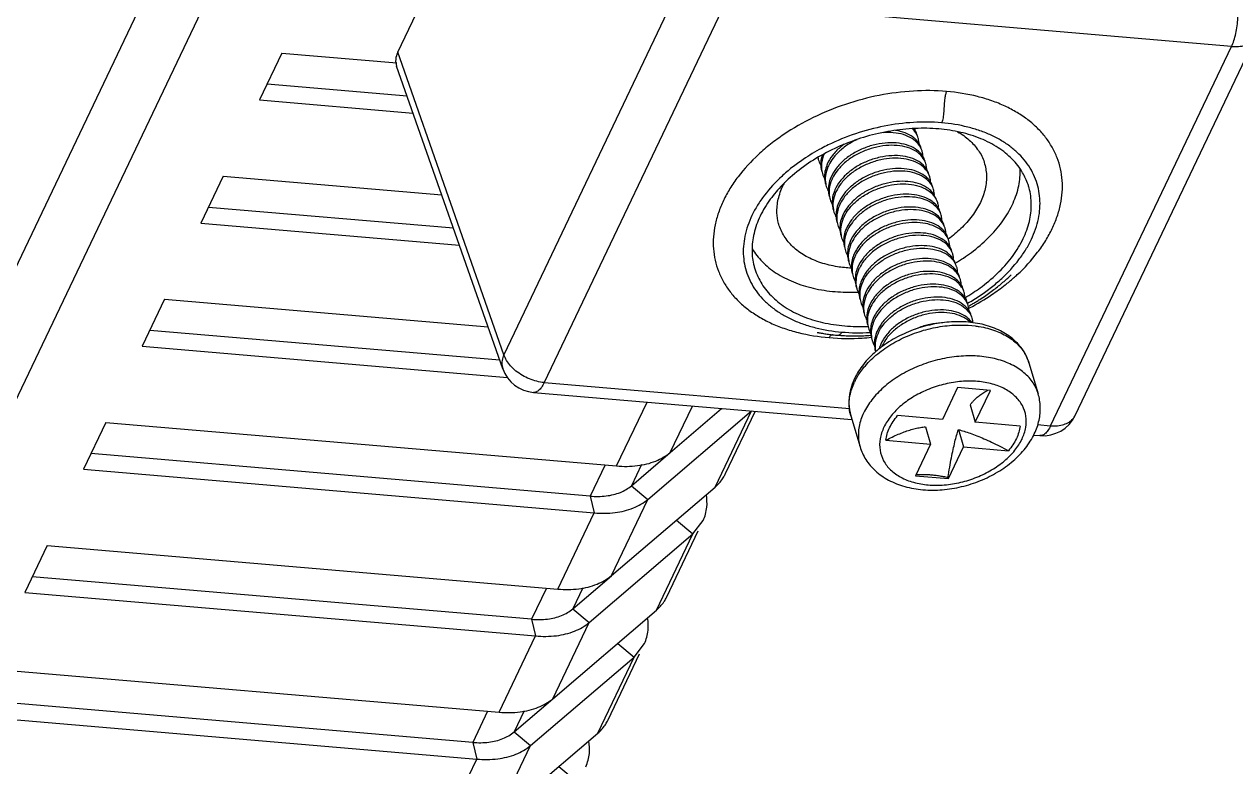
# Model space of a CAD drawing. Header units: millimetres. Extents: x 14276 to 15242, y -9916 to -8542.
# Drawn here: x 15149.96 to 15183.85, y -9370.56 to -9349.77 of the extents above; entities that cross this region are included whole.
import ezdxf

# ---------------------------------------------------------------- set-up
doc = ezdxf.new("R2010")
doc.units = ezdxf.units.MM

# ---------------------------------------------------------------- blocks, each defined once
blk = doc.blocks.new('u9')
at = {"color": 7, "linetype": 'Continuous'}
for p, q in [((-403.285, 96.724), (-348.775, 211.111)), ((-397.612, 112.344), (-357.757, 195.977)), ((-402.39, 139.442), (-403.407, 137.308)), ((-403.89, 139.063), (-406.79, 136.584)), ((-403.89, 139.063), (-404.906, 136.929)), ((-405.707, 137.517), (-406.164, 137.898)), ((-389.118, 136.088), (-403.407, 137.308)), ((-403.296, 136.839), (-403.407, 137.308)), ((-404.906, 136.929), (-407.807, 134.45)), ((-404.449, 136.548), (-404.906, 136.929)), ((-403.712, 135.967), (-403.296, 136.839)), ((-403.296, 136.839), (-389.328, 135.648)), ((-406.79, 136.584), (-407.807, 134.45)), ((-404.449, 136.548), (-405.536, 135.62)), ((-404.731, 135.957), (-404.449, 136.548)), ((-407.08, 136.209), (-407.961, 134.361)), ((-404.033, 135.994), (-405.05, 133.86)), ((-389.744, 134.775), (-404.033, 135.994)), ((-405.532, 135.616), (-408.433, 133.137)), ((-405.532, 135.616), (-406.549, 133.482)), ((-407.807, 134.45), (-408.097, 134.075)), ((-407.349, 134.069), (-407.807, 134.45)), ((-390.761, 132.641), (-405.05, 133.86)), ((-404.939, 133.392), (-405.05, 133.86)), ((-406.549, 133.482), (-409.449, 131.003)), ((-406.092, 133.101), (-406.549, 133.482)), ((-405.355, 132.52), (-404.939, 133.392)), ((-404.939, 133.392), (-390.971, 132.2)), ((-408.433, 133.137), (-409.449, 131.003)), ((-406.092, 133.101), (-407.178, 132.172)), ((-406.374, 132.509), (-406.092, 133.101)), ((-408.723, 132.762), (-409.604, 130.914)), ((-405.676, 132.547), (-406.693, 130.413)), ((-391.387, 131.328), (-405.676, 132.547)), ((-391.387, 131.328), (-390.761, 132.641)), ((-407.175, 132.168), (-410.075, 129.69)), ((-407.175, 132.168), (-408.192, 130.035)), ((-409.449, 131.003), (-409.74, 130.628)), ((-408.992, 130.622), (-409.449, 131.003)), ((-392.404, 129.194), (-406.693, 130.413)), ((-406.582, 129.945), (-406.693, 130.413)), ((-408.192, 130.035), (-411.092, 127.556)), ((-407.735, 129.654), (-408.192, 130.035)), ((-406.997, 129.072), (-406.582, 129.945)), ((-406.582, 129.945), (-392.614, 128.753)), ((-410.075, 129.69), (-411.092, 127.556)), ((-407.735, 129.654), (-408.821, 128.725)), ((-408.017, 129.062), (-407.735, 129.654)), ((-416.601, 129.454), (-417.025, 128.565)), ((-415.681, 129.376), (-416.601, 129.454)), ((-416.59, 129.42), (-416.601, 129.454)), ((-416.105, 128.486), (-415.681, 129.376)), ((-410.366, 129.315), (-411.197, 127.571)), ((-393.03, 127.881), (-392.404, 129.194)), ((-407.319, 129.1), (-408.17, 127.313)), ((-393.03, 127.881), (-407.319, 129.1)), ((-417.025, 128.565), (-418.278, 128.672)), ((-416.88, 128.081), (-417.025, 128.565)), ((-414.852, 128.379), (-416.105, 128.486)), ((-415.961, 128.002), (-416.105, 128.486)), ((-413.873, 127.698), (-414.13, 128.562)), ((-408.818, 128.721), (-410.258, 127.491)), ((-408.818, 128.721), (-409.438, 127.421)), ((-418.983, 128.235), (-419.161, 128.25)), ((-419.461, 127.974), (-424.521, 117.355)), ((-419.094, 127.943), (-419.461, 127.974)), ((-418.606, 127.982), (-417.353, 127.875)), ((-417.353, 127.875), (-417.777, 126.986)), ((-417.209, 127.391), (-417.353, 127.875)), ((-416.857, 126.907), (-416.433, 127.797)), ((-416.433, 127.797), (-415.18, 127.69)), ((-404.994, 127.041), (-413.903, 127.802)), ((-420.149, 127.684), (-425.209, 117.065)), ((-405.293, 126.765), (-413.84, 127.494)), ((-418.856, 126.215), (-419.114, 127.079)), ((-417.777, 126.986), (-416.857, 126.907)), ((-410.354, 116.146), (-405.293, 126.765)), ((-394.047, 125.747), (-404.265, 126.619)), ((-404.135, 126.376), (-401.162, 117.902)), ((-404.053, 126.142), (-394.257, 125.306)), ((-409.225, 115.367), (-404.165, 125.985)), ((-404.165, 125.985), (-401.195, 117.518)), ((-394.673, 124.433), (-394.047, 125.747)), ((-414.472, 125.594), (-414.475, 125.603)), ((-414.443, 125.498), (-414.448, 125.498)), ((-413.444, 125.433), (-413.488, 125.436)), ((-413.402, 125.428), (-413.444, 125.433)), ((-413.362, 125.424), (-413.402, 125.428)), ((-413.323, 125.42), (-413.362, 125.424)), ((-413.284, 125.415), (-413.323, 125.42)), ((-413.247, 125.411), (-413.284, 125.415)), ((-413.211, 125.406), (-413.247, 125.411)), ((-413.176, 125.401), (-413.211, 125.406)), ((-414.343, 125.191), (-414.352, 125.191)), ((-413.142, 125.396), (-413.176, 125.401)), ((-413.108, 125.391), (-413.142, 125.396)), ((-413.075, 125.385), (-413.108, 125.391)), ((-413.042, 125.38), (-413.075, 125.385)), ((-413.011, 125.375), (-413.042, 125.38)), ((-412.93, 125.36), (-412.965, 125.366)), ((-394.673, 124.433), (-403.725, 125.206)), ((-417.521, 124.41), (-417.565, 124.381)), ((-417.178, 124.617), (-417.187, 124.612)), ((-418.007, 124.059), (-418.038, 124.033)), ((-417.975, 124.084), (-418.007, 124.059)), ((-417.942, 124.11), (-417.975, 124.084)), ((-417.909, 124.136), (-417.942, 124.11)), ((-417.874, 124.163), (-417.909, 124.136)), ((-417.839, 124.189), (-417.874, 124.163)), ((-417.802, 124.216), (-417.839, 124.189)), ((-417.765, 124.243), (-417.802, 124.216)), ((-417.727, 124.27), (-417.765, 124.243)), ((-417.688, 124.298), (-417.727, 124.27)), ((-417.648, 124.325), (-417.688, 124.298)), ((-417.607, 124.353), (-417.648, 124.325)), ((-417.565, 124.381), (-417.607, 124.353)), ((-418.338, 123.77), (-418.36, 123.749)), ((-418.315, 123.791), (-418.338, 123.77)), ((-418.29, 123.815), (-418.315, 123.791)), ((-418.264, 123.838), (-418.29, 123.815)), ((-418.238, 123.861), (-418.264, 123.838)), ((-418.212, 123.885), (-418.238, 123.861)), ((-418.185, 123.909), (-418.212, 123.885)), ((-418.157, 123.934), (-418.185, 123.909)), ((-418.128, 123.958), (-418.157, 123.934)), ((-418.099, 123.983), (-418.128, 123.958)), ((-418.069, 124.008), (-418.099, 123.983)), ((-418.038, 124.033), (-418.069, 124.008)), ((-416.605, 122.743), (-416.599, 122.747)), ((-395.689, 122.299), (-402.922, 122.917)), ((-402.756, 122.444), (-395.9, 121.859)), ((-396.315, 120.986), (-395.689, 122.299)), ((-396.315, 120.986), (-402.427, 121.508)), ((-397.332, 118.852), (-401.624, 119.218)), ((-401.458, 118.745), (-397.542, 118.411)), ((-397.958, 117.539), (-397.332, 118.852)), ((-397.958, 117.539), (-401.17, 117.813)), ((-424.521, 117.355), (-410.354, 116.146)), ((-401.195, 117.518), (-406.462, 106.465))]:
    blk.add_line(p, q, dxfattribs=at)
for points in [[(-413.488, 125.436), (-413.542, 125.441), (-413.593, 125.444), (-413.643, 125.448), (-413.694, 125.45), (-413.743, 125.452), (-413.793, 125.454), (-413.843, 125.456), (-413.892, 125.456), (-413.941, 125.457), (-413.99, 125.457), (-414.039, 125.457), (-414.087, 125.456), (-414.136, 125.455), (-414.184, 125.454), (-414.232, 125.452), (-414.28, 125.45), (-414.327, 125.447), (-414.374, 125.444), (-414.421, 125.441), (-414.436, 125.44)], [(-412.965, 125.366), (-412.98, 125.369), (-413.011, 125.375)], [(-417.187, 124.612), (-417.213, 124.597), (-417.238, 124.582), (-417.263, 124.568), (-417.288, 124.553), (-417.313, 124.539), (-417.337, 124.524), (-417.361, 124.51), (-417.385, 124.496), (-417.408, 124.481), (-417.432, 124.467), (-417.455, 124.452), (-417.477, 124.438), (-417.521, 124.41)]]:
    blk.add_lwpolyline(points, dxfattribs=at)
for centre, radius, start, end in [((-419.246, 127.254), 1, 85.1176, 154.5523), ((-418.517, 128.615), 1.825, 296.3596, 296.9333), ((-405.079, 126.045), 1, 19.3323, 85.1175), ((-415.604, 127.53), 1.806, 331.5856, 334.5061), ((-415.603, 127.422), 1.801, 334.5091, 337.731), ((-417.767, 126.538), 1.137, 196.5363, 208.689), ((-415.7, 126.185), 1.055, 333.7744, 336.5333), ((-416.598, 128.26), 3.115, 306.3341, 306.792), ((-415.624, 126.089), 0.996, 336.529, 340.1844), ((-415.569, 126.07), 0.937, 340.1784, 344.3874), ((-415.242, 125.755), 0.692, 10.5498, 12.1009), ((-415.246, 125.678), 0.717, 2.5207, 16.484), ((-415.151, 125.391), 0.709, 17.4075, 27.1616), ((-415.16, 125.39), 0.717, 2.603, 16.4847), ((-415.593, 125.825), 1.055, 333.7756, 336.5333), ((-415.518, 125.73), 0.997, 336.5288, 340.1031), ((-415.056, 125.027), 0.721, 16.6931, 30.0632), ((-415.028, 125.035), 0.692, 10.5499, 16.6648), ((-414.127, 120.094), 5.102, 85.2018, 92.4281), ((-416.701, 125.496), 0.696, 223.9129, 229.444), ((-415.486, 125.465), 1.055, 333.7744, 336.5333), ((-415.41, 125.369), 0.996, 336.529, 340.1844), ((-414.949, 124.667), 0.721, 16.6931, 30.0632), ((-414.921, 124.675), 0.692, 10.5499, 16.6648), ((-413.916, 118.474), 7.014, 117.7152, 117.8663), ((-413.91, 118.463), 7.027, 117.5697, 117.7152), ((-414.319, 119.72), 5.416, 120.449, 121.1254), ((-416.594, 125.135), 0.696, 223.892, 229.4443), ((-415.379, 125.105), 1.055, 333.7744, 336.5333), ((-415.303, 125.009), 0.996, 336.529, 340.1844), ((-414.841, 124.307), 0.721, 16.6931, 30.0632), ((-414.813, 124.315), 0.692, 10.5499, 16.6648), ((-414.805, 124.24), 0.706, 4.451, 16.6059), ((-416.487, 124.775), 0.696, 223.892, 229.4443), ((-415.272, 124.745), 1.055, 333.7744, 336.5333), ((-415.196, 124.649), 0.996, 336.529, 340.1844), ((-414.723, 123.951), 0.709, 16.5718, 29.1235), ((-413.849, 118.863), 5.373, 92.0546, 92.3923), ((-414.721, 123.952), 0.707, 8.484, 16.5971), ((-413.855, 119.191), 5.045, 85.1953, 92.1231), ((-416.38, 124.415), 0.696, 223.892, 229.4443), ((-415.165, 124.385), 1.055, 333.7701, 336.5332), ((-415.089, 124.289), 0.997, 336.5288, 340.1528), ((-414.627, 123.586), 0.721, 16.6931, 30.0632), ((-414.599, 123.595), 0.692, 10.5499, 16.6648), ((-416.287, 123.684), 0.565, 196.7518, 213.0657), ((-416.273, 124.055), 0.696, 223.8872, 229.4444), ((-415.057, 124.025), 1.055, 333.7744, 336.5333), ((-414.981, 123.929), 0.996, 336.529, 340.1844), ((-414.52, 123.226), 0.721, 16.6931, 30.0632), ((-414.492, 123.235), 0.692, 10.5499, 16.6648), ((-416.166, 123.695), 0.696, 223.892, 229.4443), ((-414.95, 123.665), 1.055, 333.7744, 336.5333), ((-414.874, 123.569), 0.996, 336.529, 340.1844), ((-414.413, 122.866), 0.721, 16.6931, 30.0632), ((-414.385, 122.875), 0.692, 10.5499, 16.6648), ((-416.059, 123.335), 0.696, 223.892, 229.4443), ((-414.843, 123.305), 1.055, 333.7744, 336.5333), ((-414.767, 123.209), 0.996, 336.529, 340.1844), ((-414.37, 122.801), 0.699, 5.5505, 16.6454), ((-414.304, 122.507), 0.719, 16.6626, 30.1434), ((-414.282, 122.514), 0.696, 10.5594, 16.6564), ((-415.951, 122.975), 0.696, 223.892, 229.4443), ((-414.736, 122.945), 1.055, 333.7744, 336.5333), ((-414.66, 122.849), 0.996, 336.5289, 340.1741), ((-414.198, 122.146), 0.721, 16.6931, 30.0632), ((-415.844, 122.615), 0.696, 223.892, 229.4443), ((-414.629, 122.585), 1.055, 333.7744, 336.5333), ((-414.553, 122.489), 0.996, 336.529, 340.1844), ((-414.17, 122.155), 0.692, 10.5499, 16.6648), ((-414.091, 121.786), 0.721, 16.6931, 30.0632), ((-415.737, 122.255), 0.696, 223.892, 229.4443), ((-414.522, 122.225), 1.055, 333.7744, 336.5333), ((-414.446, 122.129), 0.996, 336.529, 340.1844), ((-414.063, 121.795), 0.692, 10.5499, 16.6648), ((-413.984, 121.426), 0.721, 16.6931, 30.0632), ((-415.63, 121.895), 0.696, 223.892, 229.4443), ((-414.414, 121.865), 1.055, 333.7744, 336.5333), ((-414.338, 121.769), 0.996, 336.529, 340.1844), ((-413.956, 121.435), 0.692, 10.5499, 16.6648), ((-413.877, 121.066), 0.721, 16.6976, 30.0256), ((-415.523, 121.535), 0.696, 223.892, 229.4443), ((-414.307, 121.505), 1.055, 333.7744, 336.5333), ((-414.231, 121.409), 0.996, 336.529, 340.186), ((-413.848, 121.075), 0.691, 10.5473, 16.6647), ((-413.77, 120.706), 0.721, 16.6931, 30.0632), ((-413.854, 122.144), 2.081, 331.7631, 334.5076), ((-414.9, 124.087), 4.1, 314.8912, 315.8709), ((-415.416, 121.175), 0.696, 223.892, 229.4443), ((-414.2, 121.144), 1.055, 333.7744, 336.5333), ((-414.124, 121.049), 0.996, 336.529, 340.1844), ((-413.742, 120.715), 0.692, 10.5499, 16.6648), ((-413.663, 120.346), 0.721, 16.6931, 30.0632), ((-415.308, 120.815), 0.696, 223.892, 229.4443), ((-413.635, 120.355), 0.692, 10.5499, 16.6648), ((-413.644, 120.353), 0.701, 8.9716, 10.5497), ((-413.623, 120.28), 0.702, 15.5261, 16.645), ((-415.201, 120.455), 0.696, 223.892, 229.4443), ((-415.106, 119.718), 0.567, 182.3451, 186.9334), ((-415.168, 120.028), 0.596, 213.9764, 219.4129)]:
    blk.add_arc(centre, radius, start, end, dxfattribs=at)
blk.add_ellipse((-402.115, 117.596), major_axis=(0.959, 0.286), ratio=0.659581, start_param=-0.537102, end_param=0.031541, dxfattribs=at)
for points, start_tangent, end_tangent in [([(-406.455, 137.523), (-406.557, 137.149)], (-0.429283, -0.90317), (-0.098727, -0.995115)), ([(-403.407, 137.308), (-403.992, 137.299), (-404.502, 137.17), (-404.906, 136.929)], (-0.996379, 0.085018), (-0.760178, -0.649715)), ([(-406.557, 137.149), (-406.544, 136.804)], (-0.098727, -0.995115), (0.162229, -0.986753)), ([(-403.296, 136.839), (-403.745, 136.833), (-404.138, 136.733), (-404.449, 136.548)], (-0.996379, 0.085018), (-0.760178, -0.649715)), ([(-406.997, 136.354), (-407.061, 136.247), (-407.08, 136.209)], (-0.564263, -0.825595), (-0.429292, -0.903166)), ([(-406.79, 136.584), (-406.997, 136.354)], (-0.760178, -0.649715), (-0.564263, -0.825595)), ([(-404.033, 135.994), (-404.617, 135.985), (-405.128, 135.856), (-405.532, 135.616)], (-0.996379, 0.085018), (-0.760178, -0.649715)), ([(-408.097, 134.075), (-408.2, 133.702)], (-0.429283, -0.90317), (-0.098727, -0.995115)), ([(-408.2, 133.702), (-408.187, 133.356)], (-0.098727, -0.995115), (0.162229, -0.986753)), ([(-405.05, 133.86), (-405.634, 133.852), (-406.145, 133.723), (-406.549, 133.482)], (-0.996379, 0.085018), (-0.760178, -0.649715)), ([(-404.939, 133.392), (-405.388, 133.385), (-405.781, 133.286), (-406.092, 133.101)], (-0.996379, 0.085018), (-0.760178, -0.649715)), ([(-408.64, 132.907), (-408.704, 132.8), (-408.723, 132.762)], (-0.564263, -0.825595), (-0.429292, -0.903166)), ([(-408.433, 133.137), (-408.64, 132.907)], (-0.760178, -0.649715), (-0.564263, -0.825595)), ([(-405.676, 132.547), (-406.26, 132.538), (-406.771, 132.409), (-407.175, 132.168)], (-0.996379, 0.085018), (-0.760178, -0.649715)), ([(-409.74, 130.628), (-409.843, 130.255)], (-0.429283, -0.90317), (-0.098727, -0.995115)), ([(-409.843, 130.255), (-409.83, 129.909)], (-0.098727, -0.995115), (0.162229, -0.986753)), ([(-406.693, 130.413), (-407.277, 130.404), (-407.788, 130.275), (-408.192, 130.035)], (-0.996379, 0.085018), (-0.760178, -0.649715)), ([(-406.582, 129.945), (-407.031, 129.938), (-407.424, 129.839), (-407.735, 129.654)], (-0.996379, 0.085018), (-0.760178, -0.649715)), ([(-414.13, 128.562), (-414.292, 128.919), (-414.56, 129.237), (-414.925, 129.494), (-415.378, 129.675), (-415.889, 129.767), (-416.428, 129.767), (-416.97, 129.679), (-417.496, 129.51), (-417.982, 129.267), (-418.409, 128.959), (-418.756, 128.598), (-419.005, 128.201)], (-0.285275, 0.958446), (-0.430194, -0.902736)), ([(-414.797, 128.016), (-414.692, 128.34), (-414.689, 128.659), (-414.788, 128.953), (-414.984, 129.209), (-415.268, 129.413), (-415.626, 129.556), (-416.039, 129.629), (-416.487, 129.629), (-416.946, 129.557), (-417.395, 129.415), (-417.811, 129.211), (-418.172, 128.956), (-418.46, 128.661), (-418.661, 128.346)], (0.430194, 0.902736), (-0.430194, -0.902736)), ([(-410.075, 129.69), (-410.283, 129.46)], (-0.760178, -0.649715), (-0.564263, -0.825595)), ([(-416.59, 129.42), (-416.638, 129.133), (-416.686, 128.872), (-416.735, 128.637), (-416.783, 128.428), (-416.832, 128.243), (-416.88, 128.081)], (-0.158747, -0.987319), (-0.304021, -0.952665)), ([(-415.698, 129.339), (-415.805, 129.336), (-415.937, 129.336), (-416.068, 129.343), (-416.198, 129.354), (-416.328, 129.371), (-416.459, 129.393), (-416.59, 129.42)], (-0.998628, -0.052364), (-0.976626, 0.214944)), ([(-410.283, 129.46), (-410.347, 129.353), (-410.366, 129.315)], (-0.564263, -0.825595), (-0.429292, -0.903166)), ([(-407.319, 129.1), (-407.903, 129.091), (-408.414, 128.962), (-408.818, 128.721)], (-0.996379, 0.085018), (-0.760178, -0.649715)), ([(-418.503, 128.332), (-418.405, 128.504), (-418.278, 128.672)], (0.430194, 0.902736), (0.652504, 0.757786)), ([(-416.88, 128.081), (-417.04, 128.126), (-417.213, 128.184), (-417.398, 128.254), (-417.597, 128.338), (-417.81, 128.435), (-418.036, 128.547), (-418.278, 128.672)], (-0.967415, 0.253197), (-0.884581, 0.466387)), ([(-414.23, 127.617), (-414.105, 127.994), (-414.089, 128.363), (-414.13, 128.562)], (0.430194, 0.902736), (-0.284966, 0.958538)), ([(-419.461, 127.974), (-419.383, 128.108), (-419.299, 128.2), (-419.213, 128.246), (-419.161, 128.25)], (0.430194, 0.902736), (0.996864, -0.079136)), ([(-419.005, 128.201), (-419.138, 127.815), (-419.172, 127.438), (-419.114, 127.079)], (-0.430194, -0.902736), (0.285275, -0.958446)), ([(-418.661, 128.346), (-418.765, 128.022), (-418.769, 127.703), (-418.67, 127.408), (-418.473, 127.152), (-418.189, 126.948), (-417.832, 126.806), (-417.419, 126.733), (-416.971, 126.733), (-416.511, 126.805), (-416.062, 126.947), (-415.647, 127.15), (-415.286, 127.405), (-414.997, 127.7), (-414.797, 128.016)], (-0.430194, -0.902736), (0.430194, 0.902736)), ([(-418.606, 127.982), (-418.57, 128.157), (-418.503, 128.332)], (0.114081, 0.993471), (0.430194, 0.902736)), ([(-414.852, 128.379), (-415.03, 128.29), (-415.2, 128.213), (-415.364, 128.147), (-415.522, 128.094), (-415.674, 128.053), (-415.82, 128.022), (-415.961, 128.002)], (-0.887228, -0.461332), (-0.993745, -0.11167)), ([(-414.852, 128.379), (-414.888, 128.204), (-414.955, 128.029)], (-0.114081, -0.993471), (-0.430194, -0.902736)), ([(-419.461, 127.974), (-419.657, 127.974), (-419.833, 127.938), (-419.981, 127.87), (-420.093, 127.771), (-420.149, 127.684)], (-0.996379, 0.085018), (-0.431196, -0.902258)), ([(-414.955, 128.029), (-415.053, 127.857), (-415.18, 127.69)], (-0.430194, -0.902736), (-0.652504, -0.757786)), ([(-419.114, 127.079), (-419.059, 126.932), (-418.857, 126.625), (-418.557, 126.37), (-418.173, 126.179), (-417.721, 126.059), (-417.221, 126.017), (-416.695, 126.053), (-416.166, 126.166), (-415.656, 126.352), (-415.189, 126.602), (-414.784, 126.905), (-414.46, 127.248), (-414.23, 127.617)], (0.284966, -0.958538), (0.430194, 0.902736)), ([(-413.873, 127.698), (-413.832, 127.499), (-413.848, 127.13), (-413.973, 126.753)], (0.284966, -0.958538), (-0.430194, -0.902736)), ([(-413.937, 126.74), (-413.853, 127.008), (-413.819, 127.362), (-413.873, 127.698)], (0.378768, 0.925492), (-0.285275, 0.958446)), ([(-417.209, 127.391), (-417.257, 127.329), (-417.308, 127.272), (-417.358, 127.221), (-417.408, 127.175), (-417.458, 127.134), (-417.509, 127.096), (-417.564, 127.06), (-417.624, 127.024), (-417.691, 126.988)], (-0.595804, -0.80313), (-0.891514, -0.452993)), ([(-405.293, 126.765), (-405.216, 126.899), (-405.132, 126.991), (-405.046, 127.037), (-404.994, 127.041)], (0.430194, 0.902736), (0.996864, -0.079136)), ([(-405.293, 126.765), (-405.087, 126.73), (-404.879, 126.662), (-404.682, 126.564), (-404.504, 126.441), (-404.353, 126.298), (-404.239, 126.144), (-404.165, 125.985)], (0.996379, -0.085018), (0.313508, -0.949586)), ([(-414.015, 126.671), (-414.203, 126.384), (-414.527, 126.041), (-414.932, 125.738), (-415.399, 125.488), (-415.909, 125.302), (-416.438, 125.189), (-416.964, 125.153), (-417.349, 125.178)], (-0.475632, -0.879644), (-0.991734, 0.128312)), ([(-414.733, 125.766), (-414.57, 125.897), (-414.224, 126.255), (-413.978, 126.647)], (0.800812, 0.598915), (0.430194, 0.902736)), ([(-418.856, 126.215), (-418.694, 125.866), (-418.423, 125.56), (-418.056, 125.316), (-417.604, 125.149), (-417.096, 125.068), (-416.557, 125.076), (-416.012, 125.169), (-415.485, 125.342), (-414.997, 125.588), (-414.753, 125.751)], (0.285275, -0.958446), (0.805573, 0.592496)), ([(-404.165, 125.985), (-404.116, 126.144), (-404.116, 126.298), (-404.136, 126.376)], (0.414164, 0.910202), (-0.330845, 0.943685)), ([(-417.349, 125.178), (-417.464, 125.195), (-417.916, 125.315), (-418.3, 125.506), (-418.6, 125.761), (-418.764, 125.993)], (-0.991734, 0.128312), (-0.479501, 0.877541)), ([(-414.625, 125.405), (-414.555, 125.657), (-414.562, 125.882)], (0.398029, 0.917373), (-0.18312, 0.983091)), ([(-417.154, 124.967), (-417.114, 124.935), (-416.891, 124.815), (-416.616, 124.746), (-416.304, 124.733), (-415.974, 124.777), (-415.646, 124.877), (-415.339, 125.028), (-415.07, 125.221), (-414.857, 125.447), (-414.711, 125.693)], (0.759303, -0.650738), (0.398029, 0.917373)), ([(-417.136, 125.007), (-416.913, 124.887), (-416.637, 124.818), (-416.325, 124.805), (-415.995, 124.849), (-415.667, 124.949), (-415.36, 125.1), (-415.092, 125.293), (-414.878, 125.519), (-414.754, 125.719)], (0.801554, -0.597923), (0.441725, 0.89715)), ([(-416.55, 118.613), (-415.621, 118.603), (-414.665, 118.725), (-413.718, 118.976), (-412.817, 119.345), (-411.996, 119.819), (-411.625, 120.089), (-411.287, 120.378), (-410.717, 121.003), (-410.491, 121.332), (-410.308, 121.668), (-410.169, 122.008), (-410.076, 122.348), (-410.029, 122.685), (-410.029, 123.017), (-410.077, 123.339), (-410.171, 123.649), (-410.31, 123.944), (-410.493, 124.22), (-410.72, 124.476), (-410.986, 124.708), (-411.29, 124.915), (-411.629, 125.095), (-412, 125.245), (-412.399, 125.364), (-413.264, 125.507)], (0.996379, -0.085018), (-0.996379, 0.085018)), ([(-414.581, 125.39), (-414.544, 125.523), (-414.529, 125.71)], (0.340052, 0.940407), (-0.044745, 0.998998)), ([(-414.518, 125.045), (-414.458, 125.235), (-414.443, 125.423)], (0.398029, 0.917373), (-0.046179, 0.998933)), ([(-414.425, 125.387), (-414.437, 125.47), (-414.451, 125.522)], (-0.095304, 0.995448), (-0.286431, 0.958101)), ([(-413.264, 125.507), (-414.193, 125.518), (-414.443, 125.498)], (-0.996379, 0.085018), (-0.995484, -0.094927)), ([(-413.488, 125.436), (-413.524, 125.436), (-413.541, 125.431), (-413.557, 125.424), (-413.589, 125.397), (-413.604, 125.377), (-413.618, 125.35)], (-0.996453, 0.084152), (-0.430194, -0.902736)), ([(-413.264, 125.507), (-413.284, 125.474), (-413.304, 125.45), (-413.325, 125.434), (-413.347, 125.425), (-413.36, 125.422)], (-0.430194, -0.902736), (-0.989732, -0.142936)), ([(-417.257, 124.961), (-417.268, 125.002), (-417.28, 125.095)], (-0.287656, 0.957734), (-0.041724, 0.999129)), ([(-417.27, 125.095), (-417.203, 125.013)], (0.558785, -0.829312), (0.693023, -0.720915)), ([(-417.22, 125.08), (-417.136, 125.007)], (0.700201, -0.713946), (0.801554, -0.597923)), ([(-417.047, 124.607), (-417.007, 124.575), (-416.784, 124.455), (-416.508, 124.386), (-416.196, 124.373), (-415.867, 124.417), (-415.539, 124.517), (-415.231, 124.668), (-414.963, 124.861), (-414.75, 125.087), (-414.604, 125.333)], (0.759303, -0.650738), (0.398029, 0.917373)), ([(-414.646, 125.359), (-414.772, 125.158), (-414.99, 124.929), (-415.26, 124.735), (-415.564, 124.588), (-415.894, 124.488), (-416.226, 124.444), (-416.534, 124.458), (-416.807, 124.527), (-417.027, 124.646)], (-0.441707, -0.89716), (-0.803229, 0.595671)), ([(-416.448, 125.091), (-416.411, 125.093), (-416.081, 125.137), (-415.753, 125.237), (-415.646, 125.282)], (0.999611, 0.02788), (0.909231, 0.416293)), ([(-414.473, 125.032), (-414.427, 125.225), (-414.425, 125.387)], (0.338717, 0.940888), (-0.095304, 0.995448)), ([(-413.618, 125.35), (-414.408, 125.359), (-414.419, 125.358)], (-0.996379, 0.085018), (-0.99812, -0.061286)), ([(-414.411, 124.685), (-414.341, 124.937), (-414.348, 125.162)], (0.398029, 0.917373), (-0.18312, 0.983091)), ([(-414.317, 125.027), (-414.33, 125.11), (-414.344, 125.162)], (-0.095304, 0.995448), (-0.286431, 0.958101)), ([(-411.164, 123.503), (-411.171, 123.527), (-411.351, 123.952), (-411.642, 124.331), (-412.036, 124.652), (-412.521, 124.904), (-413.081, 125.082), (-413.7, 125.178)], (-0.251587, 0.967835), (-0.996379, 0.085018)), ([(-413.052, 120.207), (-412.54, 120.515), (-412.225, 120.745), (-411.937, 120.991), (-411.453, 121.521), (-411.261, 121.801), (-411.105, 122.087), (-410.908, 122.665), (-410.868, 122.952), (-410.868, 123.233), (-410.908, 123.507), (-410.988, 123.771), (-411.107, 124.021), (-411.263, 124.256), (-411.455, 124.474), (-411.682, 124.671), (-411.94, 124.847), (-412.228, 125), (-412.543, 125.127), (-412.882, 125.229), (-413.618, 125.35)], (0.88247, 0.470369), (-0.996379, 0.085018)), ([(-417.183, 124.806), (-417.257, 124.961)], (-0.561754, 0.827304), (-0.287656, 0.957734)), ([(-417.236, 124.889), (-417.165, 124.738), (-417.163, 124.736)], (0.287174, -0.957879), (0.558357, -0.829601)), ([(-417.027, 124.646), (-417.183, 124.806)], (-0.803229, 0.595671), (-0.561754, 0.827304)), ([(-417.172, 124.736), (-417.162, 124.647), (-417.15, 124.601)], (0.04123, -0.99915), (0.287174, -0.957879)), ([(-417.163, 124.736), (-417.096, 124.653)], (0.558357, -0.829601), (0.692755, -0.721173)), ([(-416.94, 124.247), (-416.9, 124.215), (-416.677, 124.095), (-416.401, 124.026), (-416.089, 124.013), (-415.76, 124.057), (-415.432, 124.157), (-415.124, 124.308), (-414.856, 124.501), (-414.643, 124.727), (-414.497, 124.973)], (0.759303, -0.650738), (0.398029, 0.917373)), ([(-416.922, 124.287), (-416.698, 124.167), (-416.423, 124.098), (-416.111, 124.085), (-415.781, 124.129), (-415.453, 124.229), (-415.146, 124.38), (-414.877, 124.573), (-414.664, 124.799), (-414.539, 124.999)], (0.801554, -0.597923), (0.441725, 0.89715)), ([(-414.366, 124.672), (-414.32, 124.865), (-414.317, 125.027)], (0.338717, 0.940888), (-0.095304, 0.995448)), ([(-414.304, 124.325), (-414.234, 124.577), (-414.24, 124.802)], (0.398029, 0.917373), (-0.18312, 0.983091)), ([(-414.21, 124.667), (-414.223, 124.75), (-414.236, 124.802)], (-0.095304, 0.995448), (-0.286431, 0.958101)), ([(-417.138, 124.544), (-417.489, 124.325), (-417.804, 124.096), (-418.092, 123.85), (-418.576, 123.319), (-418.768, 123.039), (-418.924, 122.754), (-419.121, 122.176), (-419.16, 121.889), (-419.16, 121.607), (-419.12, 121.333), (-419.04, 121.07), (-418.922, 120.819), (-418.766, 120.584), (-418.574, 120.367), (-418.347, 120.169), (-418.088, 119.993), (-417.8, 119.841), (-417.485, 119.713), (-417.146, 119.612), (-416.411, 119.49)], (-0.867282, -0.497818), (0.996379, -0.085018)), ([(-417.195, 124.675), (-417.818, 124.302), (-418.189, 124.031), (-418.427, 123.833)], (-0.88404, -0.467411), (-0.75058, -0.66078)), ([(-417.15, 124.601), (-417.079, 124.45)], (0.287174, -0.957879), (0.553734, -0.832694)), ([(-417.129, 124.529), (-417.058, 124.378), (-417.056, 124.376)], (0.287174, -0.957879), (0.558357, -0.829601)), ([(-417.079, 124.45), (-416.922, 124.287)], (0.553734, -0.832694), (0.801554, -0.597923)), ([(-416.833, 123.887), (-416.793, 123.855), (-416.57, 123.735), (-416.294, 123.666), (-415.982, 123.653), (-415.652, 123.697), (-415.324, 123.797), (-415.017, 123.948), (-414.749, 124.141), (-414.535, 124.367), (-414.389, 124.613)], (0.759303, -0.650738), (0.398029, 0.917373)), ([(-416.814, 123.927), (-416.591, 123.807), (-416.315, 123.738), (-416.004, 123.725), (-415.674, 123.769), (-415.346, 123.869), (-415.039, 124.02), (-414.77, 124.213), (-414.557, 124.439), (-414.432, 124.639)], (0.801554, -0.597923), (0.441725, 0.89715)), ([(-414.259, 124.312), (-414.212, 124.505), (-414.21, 124.667)], (0.338717, 0.940888), (-0.095304, 0.995448)), ([(-414.196, 123.965), (-414.127, 124.217), (-414.133, 124.442)], (0.398029, 0.917373), (-0.18312, 0.983091)), ([(-417.119, 124.357), (-417.544, 124.071), (-418.022, 123.658), (-418.41, 123.208), (-418.694, 122.734), (-418.866, 122.251), (-418.921, 121.772), (-418.858, 121.313), (-418.83, 121.221)], (-0.856032, -0.516923), (0.318811, -0.947818)), ([(-417.065, 124.375), (-417.054, 124.287), (-417.043, 124.241)], (0.04123, -0.99915), (0.287174, -0.957879)), ([(-417.056, 124.376), (-416.989, 124.293)], (0.558357, -0.829601), (0.692755, -0.721173)), ([(-417.043, 124.241), (-416.972, 124.09)], (0.287174, -0.957879), (0.553734, -0.832694)), ([(-417.021, 124.169), (-416.951, 124.018), (-416.949, 124.016)], (0.287174, -0.957879), (0.558357, -0.829601)), ([(-416.972, 124.09), (-416.814, 123.927)], (0.553734, -0.832694), (0.801554, -0.597923)), ([(-416.725, 123.527), (-416.686, 123.495), (-416.463, 123.375), (-416.187, 123.306), (-415.875, 123.293), (-415.545, 123.337), (-415.217, 123.437), (-414.91, 123.588), (-414.642, 123.781), (-414.428, 124.007), (-414.282, 124.253)], (0.759303, -0.650738), (0.398029, 0.917373)), ([(-416.707, 123.567), (-416.484, 123.447), (-416.208, 123.378), (-415.896, 123.365), (-415.567, 123.409), (-415.239, 123.509), (-414.931, 123.66), (-414.663, 123.853), (-414.45, 124.079), (-414.325, 124.278)], (0.801554, -0.597923), (0.441725, 0.89715)), ([(-414.152, 123.951), (-414.108, 124.121), (-414.102, 124.295)], (0.339233, 0.940702), (-0.07814, 0.996942)), ([(-414.089, 123.605), (-414.023, 123.833), (-414.022, 124.056)], (0.398029, 0.917373), (-0.14728, 0.989095)), ([(-413.996, 123.947), (-414.009, 124.03), (-414.022, 124.082)], (-0.095304, 0.995448), (-0.286431, 0.958101)), ([(-411.112, 123.017), (-411.393, 123.379), (-411.783, 123.697), (-412.264, 123.947), (-412.819, 124.123), (-413.433, 124.218)], (-0.513678, 0.857983), (-0.996379, 0.085018)), ([(-418.427, 123.833), (-418.528, 123.742), (-419.097, 123.118), (-419.323, 122.789), (-419.506, 122.453), (-419.645, 122.113), (-419.738, 121.773), (-419.785, 121.435), (-419.785, 121.104), (-419.738, 120.781), (-419.644, 120.471), (-419.504, 120.177), (-419.321, 119.9), (-419.095, 119.645), (-418.828, 119.412), (-418.524, 119.205), (-418.185, 119.026), (-417.814, 118.875), (-417.415, 118.756), (-416.55, 118.613)], (-0.75058, -0.66078), (0.996379, -0.085018)), ([(-416.958, 124.015), (-416.947, 123.927), (-416.936, 123.881)], (0.04123, -0.99915), (0.287174, -0.957879)), ([(-416.949, 124.016), (-416.882, 123.933)], (0.558357, -0.829601), (0.692755, -0.721173)), ([(-416.936, 123.881), (-416.865, 123.73)], (0.287174, -0.957879), (0.553734, -0.832694)), ([(-416.914, 123.809), (-416.843, 123.658), (-416.842, 123.656)], (0.287174, -0.957879), (0.557684, -0.830053)), ([(-416.865, 123.73), (-416.707, 123.567)], (0.553734, -0.832694), (0.801554, -0.597923)), ([(-416.618, 123.166), (-416.579, 123.135), (-416.355, 123.015), (-416.08, 122.946), (-415.768, 122.933), (-415.438, 122.977), (-415.11, 123.077), (-414.803, 123.228), (-414.535, 123.421), (-414.321, 123.647), (-414.175, 123.893)], (0.759303, -0.650738), (0.398029, 0.917373)), ([(-414.218, 123.918), (-414.34, 123.721), (-414.551, 123.498), (-414.817, 123.304), (-415.122, 123.153), (-415.456, 123.05), (-415.789, 123.005), (-416.099, 123.017), (-416.379, 123.087), (-416.606, 123.211)], (-0.44179, -0.897118), (-0.795821, 0.605532)), ([(-414.044, 123.592), (-413.998, 123.785), (-413.996, 123.947)], (0.338717, 0.940888), (-0.095304, 0.995448)), ([(-413.982, 123.244), (-413.912, 123.497), (-413.919, 123.722)], (0.398029, 0.917373), (-0.18312, 0.983091)), ([(-413.889, 123.587), (-413.902, 123.67), (-413.915, 123.722)], (-0.095304, 0.995448), (-0.286431, 0.958101)), ([(-416.795, 123.421), (-417.243, 123.121), (-417.718, 122.712), (-418.102, 122.266), (-418.384, 121.795), (-418.555, 121.316), (-418.609, 120.841), (-418.608, 120.79)], (-0.859088, -0.511828), (0.037153, -0.99931)), ([(-416.829, 123.521), (-416.841, 123.571), (-416.851, 123.656)], (-0.286985, 0.957935), (-0.040591, 0.999176)), ([(-416.842, 123.656), (-416.775, 123.573)], (0.557684, -0.830053), (0.692694, -0.721232)), ([(-416.807, 123.449), (-416.736, 123.298), (-416.734, 123.295)], (0.287174, -0.957879), (0.558357, -0.829601)), ([(-416.606, 123.211), (-416.761, 123.375)], (-0.795821, 0.605532), (-0.545125, 0.838355)), ([(-416.511, 122.806), (-416.471, 122.775), (-416.248, 122.655), (-415.973, 122.586), (-415.661, 122.572), (-415.331, 122.617), (-415.003, 122.717), (-414.696, 122.868), (-414.427, 123.061), (-414.214, 123.287), (-414.068, 123.533)], (0.759303, -0.650738), (0.398029, 0.917373)), ([(-416.493, 122.847), (-416.27, 122.727), (-415.994, 122.658), (-415.682, 122.644), (-415.352, 122.689), (-415.024, 122.789), (-414.717, 122.94), (-414.449, 123.133), (-414.235, 123.359), (-414.111, 123.558)], (0.801554, -0.597923), (0.441725, 0.89715)), ([(-413.937, 123.232), (-413.891, 123.425), (-413.889, 123.587)], (0.338717, 0.940888), (-0.095304, 0.995448)), ([(-413.883, 123.561), (-413.5, 123.522), (-413.032, 123.409), (-412.623, 123.231), (-412.286, 122.993), (-412.032, 122.704), (-411.871, 122.373), (-411.852, 122.311)], (0.998827, -0.048427), (0.262528, -0.964925)), ([(-411.957, 121.232), (-411.619, 121.632), (-411.335, 122.106), (-411.163, 122.59), (-411.107, 123.068), (-411.164, 123.503)], (0.696252, 0.717798), (-0.251587, 0.967835)), ([(-416.744, 123.295), (-416.733, 123.206), (-416.721, 123.161)], (0.04123, -0.99915), (0.287174, -0.957879)), ([(-416.734, 123.295), (-416.667, 123.213)], (0.558357, -0.829601), (0.692755, -0.721173)), ([(-416.721, 123.161), (-416.65, 123.01)], (0.287174, -0.957879), (0.553734, -0.832694)), ([(-416.7, 123.089), (-416.629, 122.938), (-416.627, 122.935)], (0.287174, -0.957879), (0.558357, -0.829601)), ([(-416.404, 122.446), (-416.364, 122.415), (-416.141, 122.295), (-415.865, 122.226), (-415.554, 122.212), (-415.224, 122.257), (-414.896, 122.357), (-414.588, 122.508), (-414.32, 122.701), (-414.107, 122.927), (-413.961, 123.172)], (0.759303, -0.650738), (0.398029, 0.917373)), ([(-416.386, 122.487), (-416.163, 122.367), (-415.887, 122.298), (-415.575, 122.284), (-415.245, 122.329), (-414.917, 122.429), (-414.61, 122.58), (-414.342, 122.773), (-414.128, 122.999), (-414.003, 123.198)], (0.801554, -0.597923), (0.441725, 0.89715)), ([(-413.875, 122.884), (-413.805, 123.137), (-413.812, 123.362)], (0.398029, 0.917373), (-0.18312, 0.983091)), ([(-413.83, 122.871), (-413.784, 123.065), (-413.782, 123.227)], (0.338717, 0.940888), (-0.095304, 0.995448)), ([(-413.782, 123.227), (-413.794, 123.31), (-413.808, 123.362)], (-0.095304, 0.995448), (-0.286431, 0.958101)), ([(-417.495, 121.72), (-417.267, 122.096), (-416.953, 122.451), (-416.605, 122.743)], (0.430194, 0.902736), (0.805943, 0.591994)), ([(-416.65, 123.01), (-416.493, 122.847)], (0.553734, -0.832694), (0.801554, -0.597923)), ([(-416.637, 122.935), (-416.626, 122.846), (-416.614, 122.801)], (0.04123, -0.99915), (0.287174, -0.957879)), ([(-416.627, 122.935), (-416.56, 122.853)], (0.558357, -0.829601), (0.692755, -0.721173)), ([(-416.614, 122.801), (-416.543, 122.65)], (0.287174, -0.957879), (0.553734, -0.832694)), ([(-416.593, 122.729), (-416.522, 122.578), (-416.52, 122.575)], (0.287174, -0.957879), (0.558357, -0.829601)), ([(-416.297, 122.086), (-416.257, 122.055), (-416.034, 121.935), (-415.758, 121.866), (-415.446, 121.852), (-415.117, 121.897), (-414.789, 121.997), (-414.481, 122.148), (-414.213, 122.341), (-414, 122.567), (-413.854, 122.812)], (0.759303, -0.650738), (0.398029, 0.917373)), ([(-416.279, 122.127), (-416.055, 122.007), (-415.78, 121.938), (-415.468, 121.924), (-415.138, 121.969), (-414.81, 122.069), (-414.503, 122.22), (-414.234, 122.413), (-414.021, 122.639), (-413.896, 122.838)], (0.801554, -0.597923), (0.441725, 0.89715)), ([(-413.768, 122.524), (-413.698, 122.777), (-413.705, 123.002)], (0.398029, 0.917373), (-0.18312, 0.983091)), ([(-413.723, 122.511), (-413.678, 122.697), (-413.675, 122.869)], (0.338884, 0.940828), (-0.097637, 0.995222)), ([(-416.543, 122.65), (-416.386, 122.487)], (0.553734, -0.832694), (0.801554, -0.597923)), ([(-416.529, 122.575), (-416.519, 122.486), (-416.507, 122.441)], (0.04123, -0.99915), (0.287174, -0.957879)), ([(-416.52, 122.575), (-416.453, 122.493)], (0.558357, -0.829601), (0.692755, -0.721173)), ([(-416.507, 122.441), (-416.436, 122.29)], (0.287174, -0.957879), (0.553734, -0.832694)), ([(-416.486, 122.369), (-416.415, 122.218), (-416.413, 122.215)], (0.287174, -0.957879), (0.558357, -0.829601)), ([(-416.19, 121.726), (-416.15, 121.695), (-415.927, 121.575), (-415.651, 121.505), (-415.339, 121.492), (-415.01, 121.537), (-414.681, 121.637), (-414.374, 121.787), (-414.106, 121.981), (-413.892, 122.207), (-413.746, 122.452)], (0.759303, -0.650738), (0.398029, 0.917373)), ([(-416.171, 121.767), (-415.948, 121.647), (-415.673, 121.578), (-415.361, 121.564), (-415.031, 121.609), (-414.703, 121.709), (-414.396, 121.86), (-414.127, 122.053), (-413.914, 122.279), (-413.789, 122.478)], (0.801554, -0.597923), (0.441725, 0.89715)), ([(-413.661, 122.164), (-413.592, 122.409), (-413.597, 122.642)], (0.398029, 0.917373), (-0.183233, 0.98307)), ([(-413.616, 122.151), (-413.569, 122.345), (-413.567, 122.507)], (0.338717, 0.940888), (-0.095304, 0.995448)), ([(-413.567, 122.507), (-413.58, 122.589), (-413.593, 122.641)], (-0.095304, 0.995448), (-0.286431, 0.958101)), ([(-416.436, 122.29), (-416.279, 122.127)], (0.553734, -0.832694), (0.801554, -0.597923)), ([(-416.422, 122.215), (-416.411, 122.126), (-416.4, 122.081)], (0.04123, -0.99915), (0.287174, -0.957879)), ([(-416.413, 122.215), (-416.346, 122.133)], (0.558357, -0.829601), (0.692755, -0.721173)), ([(-416.4, 122.081), (-416.329, 121.93)], (0.287174, -0.957879), (0.553734, -0.832694)), ([(-416.083, 121.366), (-416.043, 121.335), (-415.82, 121.214), (-415.544, 121.145), (-415.232, 121.132), (-414.902, 121.177), (-414.574, 121.277), (-414.267, 121.427), (-413.999, 121.621), (-413.785, 121.847), (-413.639, 122.092)], (0.759303, -0.650738), (0.398029, 0.917373)), ([(-413.682, 122.118), (-413.807, 121.919), (-414.02, 121.693), (-414.288, 121.499), (-414.596, 121.349), (-414.924, 121.249), (-415.253, 121.204), (-415.565, 121.217), (-415.841, 121.286), (-416.064, 121.407)], (-0.441725, -0.89715), (-0.801554, 0.597923)), ([(-413.553, 121.804), (-413.484, 122.057), (-413.49, 122.282)], (0.398029, 0.917373), (-0.18312, 0.983091)), ([(-413.509, 121.791), (-413.462, 121.985), (-413.46, 122.147)], (0.338717, 0.940888), (-0.095304, 0.995448)), ([(-413.46, 122.147), (-413.473, 122.229), (-413.486, 122.281)], (-0.095304, 0.995448), (-0.286431, 0.958101)), ([(-411.852, 122.311), (-411.806, 122.012), (-411.842, 121.633), (-411.976, 121.249)], (0.262528, -0.964925), (-0.430194, -0.902736)), ([(-417.602, 120.599), (-417.665, 120.957), (-417.629, 121.336), (-417.495, 121.72)], (-0.307372, 0.951589), (0.430194, 0.902736)), ([(-416.378, 122.009), (-416.308, 121.858), (-416.306, 121.855)], (0.287174, -0.957879), (0.558357, -0.829601)), ([(-416.329, 121.93), (-416.171, 121.767)], (0.553734, -0.832694), (0.801554, -0.597923)), ([(-416.293, 121.72), (-416.304, 121.766), (-416.315, 121.855)], (-0.287174, 0.957879), (-0.04123, 0.99915)), ([(-416.306, 121.855), (-416.239, 121.773)], (0.558357, -0.829601), (0.692755, -0.721173)), ([(-416.222, 121.57), (-416.293, 121.72)], (-0.553734, 0.832694), (-0.287174, 0.957879)), ([(-415.975, 121.006), (-415.936, 120.975), (-415.712, 120.854), (-415.437, 120.785), (-415.125, 120.772), (-414.795, 120.817), (-414.467, 120.917), (-414.16, 121.067), (-413.892, 121.261), (-413.678, 121.487), (-413.532, 121.732)], (0.759303, -0.650738), (0.398029, 0.917373)), ([(-415.957, 121.047), (-415.734, 120.926), (-415.458, 120.857), (-415.146, 120.844), (-414.817, 120.889), (-414.488, 120.989), (-414.181, 121.139), (-413.913, 121.333), (-413.699, 121.559), (-413.575, 121.758)], (0.801554, -0.597923), (0.441725, 0.89715)), ([(-413.446, 121.444), (-413.376, 121.697), (-413.383, 121.922)], (0.398029, 0.917373), (-0.18312, 0.983091)), ([(-413.401, 121.431), (-413.355, 121.625), (-413.353, 121.787)], (0.338717, 0.940888), (-0.095304, 0.995448)), ([(-413.353, 121.787), (-413.366, 121.869), (-413.379, 121.921)], (-0.095304, 0.995448), (-0.286431, 0.958101)), ([(-416.271, 121.648), (-416.2, 121.498), (-416.199, 121.495)], (0.287174, -0.957879), (0.558357, -0.829601)), ([(-416.064, 121.407), (-416.222, 121.57)], (-0.801554, 0.597923), (-0.553734, 0.832694)), ([(-416.208, 121.495), (-416.197, 121.406), (-416.186, 121.36)], (0.04123, -0.99915), (0.287174, -0.957879)), ([(-416.199, 121.495), (-416.132, 121.413)], (0.558357, -0.829601), (0.692755, -0.721173)), ([(-416.186, 121.36), (-416.115, 121.21)], (0.287174, -0.957879), (0.553734, -0.832694)), ([(-415.868, 120.646), (-415.829, 120.615), (-415.605, 120.494), (-415.33, 120.425), (-415.018, 120.412), (-414.688, 120.457), (-414.36, 120.557), (-414.053, 120.707), (-413.784, 120.901), (-413.571, 121.127), (-413.425, 121.372)], (0.759303, -0.650738), (0.398029, 0.917373)), ([(-415.85, 120.687), (-415.627, 120.566), (-415.351, 120.497), (-415.039, 120.484), (-414.709, 120.529), (-414.381, 120.629), (-414.074, 120.779), (-413.806, 120.973), (-413.592, 121.199), (-413.468, 121.398)], (0.801554, -0.597923), (0.441725, 0.89715)), ([(-413.339, 121.084), (-413.269, 121.337), (-413.276, 121.562)], (0.398029, 0.917373), (-0.18312, 0.983091)), ([(-413.294, 121.071), (-413.248, 121.266), (-413.246, 121.426)], (0.338691, 0.940898), (-0.094437, 0.995531)), ([(-413.246, 121.426), (-413.259, 121.512), (-413.272, 121.561)], (-0.094437, 0.995531), (-0.286453, 0.958094)), ([(-418.83, 121.221), (-418.678, 120.888), (-418.386, 120.509), (-417.992, 120.189), (-417.508, 119.936), (-416.947, 119.759), (-416.329, 119.662)], (0.318811, -0.947818), (0.996379, -0.085018)), ([(-416.329, 119.662), (-415.67, 119.65), (-414.991, 119.721), (-414.313, 119.875), (-413.656, 120.106), (-413.04, 120.407), (-412.485, 120.769), (-412.006, 121.182)], (0.996379, -0.085018), (0.708423, 0.705788)), ([(-416.164, 121.288), (-416.093, 121.138), (-416.091, 121.135)], (0.287174, -0.957879), (0.558357, -0.829601)), ([(-416.115, 121.21), (-415.957, 121.047)], (0.553734, -0.832694), (0.801554, -0.597923)), ([(-416.101, 121.135), (-416.09, 121.046), (-416.078, 121)], (0.04123, -0.99915), (0.287174, -0.957879)), ([(-416.091, 121.135), (-416.024, 121.053)], (0.558357, -0.829601), (0.692755, -0.721173)), ([(-416.078, 121), (-416.007, 120.85)], (0.287174, -0.957879), (0.553734, -0.832694)), ([(-415.761, 120.286), (-415.721, 120.254), (-415.498, 120.134), (-415.222, 120.065), (-414.911, 120.052), (-414.581, 120.097), (-414.253, 120.197), (-413.945, 120.347), (-413.677, 120.541), (-413.464, 120.767), (-413.318, 121.012)], (0.759303, -0.650738), (0.398029, 0.917373)), ([(-415.743, 120.326), (-415.52, 120.206), (-415.244, 120.137), (-414.932, 120.124), (-414.602, 120.169), (-414.274, 120.269), (-413.967, 120.419), (-413.699, 120.613), (-413.485, 120.839), (-413.361, 121.038)], (0.801554, -0.597923), (0.441725, 0.89715)), ([(-413.232, 120.724), (-413.162, 120.978), (-413.169, 121.202)], (0.398029, 0.917373), (-0.183097, 0.983095)), ([(-413.187, 120.711), (-413.141, 120.904), (-413.139, 121.067)], (0.338717, 0.940888), (-0.095304, 0.995448)), ([(-413.139, 121.067), (-413.151, 121.149), (-413.165, 121.201)], (-0.095304, 0.995448), (-0.286431, 0.958101)), ([(-416.057, 120.928), (-415.986, 120.778), (-415.984, 120.775)], (0.287174, -0.957879), (0.558357, -0.829601)), ([(-416.007, 120.85), (-415.85, 120.687)], (0.553734, -0.832694), (0.801554, -0.597923)), ([(-415.994, 120.775), (-415.983, 120.686), (-415.971, 120.64)], (0.04123, -0.99915), (0.287174, -0.957879)), ([(-415.984, 120.775), (-415.917, 120.693)], (0.558357, -0.829601), (0.692755, -0.721173)), ([(-414.038, 119.964), (-413.86, 120.059), (-413.591, 120.253), (-413.378, 120.479), (-413.253, 120.678)], (0.904278, 0.426943), (0.441725, 0.89715)), ([(-413.125, 120.364), (-413.055, 120.616), (-413.062, 120.842)], (0.398029, 0.917373), (-0.18312, 0.983091)), ([(-413.068, 120.387), (-413.034, 120.544), (-413.031, 120.707)], (0.301437, 0.953486), (-0.095304, 0.995448)), ([(-413.031, 120.707), (-413.044, 120.789), (-413.058, 120.841)], (-0.095304, 0.995448), (-0.286431, 0.958101)), ([(-416.859, 119.744), (-417.185, 119.975), (-417.439, 120.265), (-417.601, 120.595), (-417.602, 120.599)], (-0.87035, 0.492434), (-0.307372, 0.951589)), ([(-415.971, 120.64), (-415.9, 120.49)], (0.287174, -0.957879), (0.553734, -0.832694)), ([(-415.95, 120.568), (-415.879, 120.418), (-415.877, 120.415)], (0.287174, -0.957879), (0.558357, -0.829601)), ([(-415.9, 120.49), (-415.743, 120.326)], (0.553734, -0.832694), (0.801554, -0.597923)), ([(-415.886, 120.415), (-415.876, 120.326), (-415.864, 120.28)], (0.04123, -0.99915), (0.287174, -0.957879)), ([(-415.877, 120.415), (-415.81, 120.332)], (0.558357, -0.829601), (0.692755, -0.721173)), ([(-413.687, 120.088), (-413.57, 120.181), (-413.357, 120.407), (-413.211, 120.652)], (0.806707, 0.590952), (0.398029, 0.917373)), ([(-416.411, 119.49), (-415.621, 119.481), (-414.808, 119.585), (-414.003, 119.799), (-413.237, 120.112), (-413.052, 120.207)], (0.996379, -0.085018), (0.88247, 0.470369)), ([(-415.864, 120.28), (-415.793, 120.13)], (0.287174, -0.957879), (0.553734, -0.832694)), ([(-415.843, 120.208), (-415.772, 120.058), (-415.77, 120.055)], (0.287174, -0.957879), (0.558357, -0.829601)), ([(-415.793, 120.13), (-415.636, 119.966)], (0.553734, -0.832694), (0.801554, -0.597923)), ([(-415.779, 120.055), (-415.769, 119.966), (-415.757, 119.92)], (0.04123, -0.99915), (0.287174, -0.957879)), ([(-415.77, 120.055), (-415.703, 119.972)], (0.558357, -0.829601), (0.692755, -0.721173)), ([(-415.757, 119.92), (-415.686, 119.77)], (0.287174, -0.957879), (0.553734, -0.832694)), ([(-415.735, 119.848), (-415.665, 119.698), (-415.663, 119.695)], (0.287174, -0.957879), (0.558357, -0.829601)), ([(-415.686, 119.77), (-415.585, 119.653)], (0.553734, -0.832694), (0.738414, -0.674348)), ([(-415.654, 119.926), (-415.614, 119.894), (-415.391, 119.774), (-415.124, 119.707)], (0.759303, -0.650738), (0.989519, -0.144406)), ([(-415.636, 119.966), (-415.412, 119.846), (-415.137, 119.777), (-414.825, 119.764), (-414.767, 119.768)], (0.801554, -0.597923), (0.996899, 0.078694)), ([(-416.55, 118.613), (-416.533, 118.655), (-416.52, 118.702), (-416.5, 118.808), (-416.491, 118.896), (-416.484, 118.989), (-416.472, 119.176), (-416.464, 119.266), (-416.452, 119.35), (-416.435, 119.425), (-416.411, 119.49)], (0.430194, 0.902736), (0.430194, 0.902736)), ([(-424.521, 117.355), (-424.717, 117.355), (-424.894, 117.32), (-425.042, 117.251), (-425.154, 117.152), (-425.209, 117.065)], (-0.996379, 0.085018), (-0.431235, -0.90224)), ([(-424.521, 117.355), (-424.588, 117.187), (-424.641, 116.991), (-424.678, 116.778), (-424.697, 116.559), (-424.696, 116.343), (-424.677, 116.141), (-424.641, 115.965)], (-0.430194, -0.902736), (0.268475, -0.963287))]:
    blk.add_spline(points, degree=3, dxfattribs=dict(at, start_tangent=start_tangent, end_tangent=end_tangent))

msp = doc.modelspace()

# ---------------------------------------------------------------- block references
at = {"rotation": 180}
msp.add_blockref('u9', (14759.208, -9233.039), dxfattribs=at)

doc.saveas('drawing.dxf')
